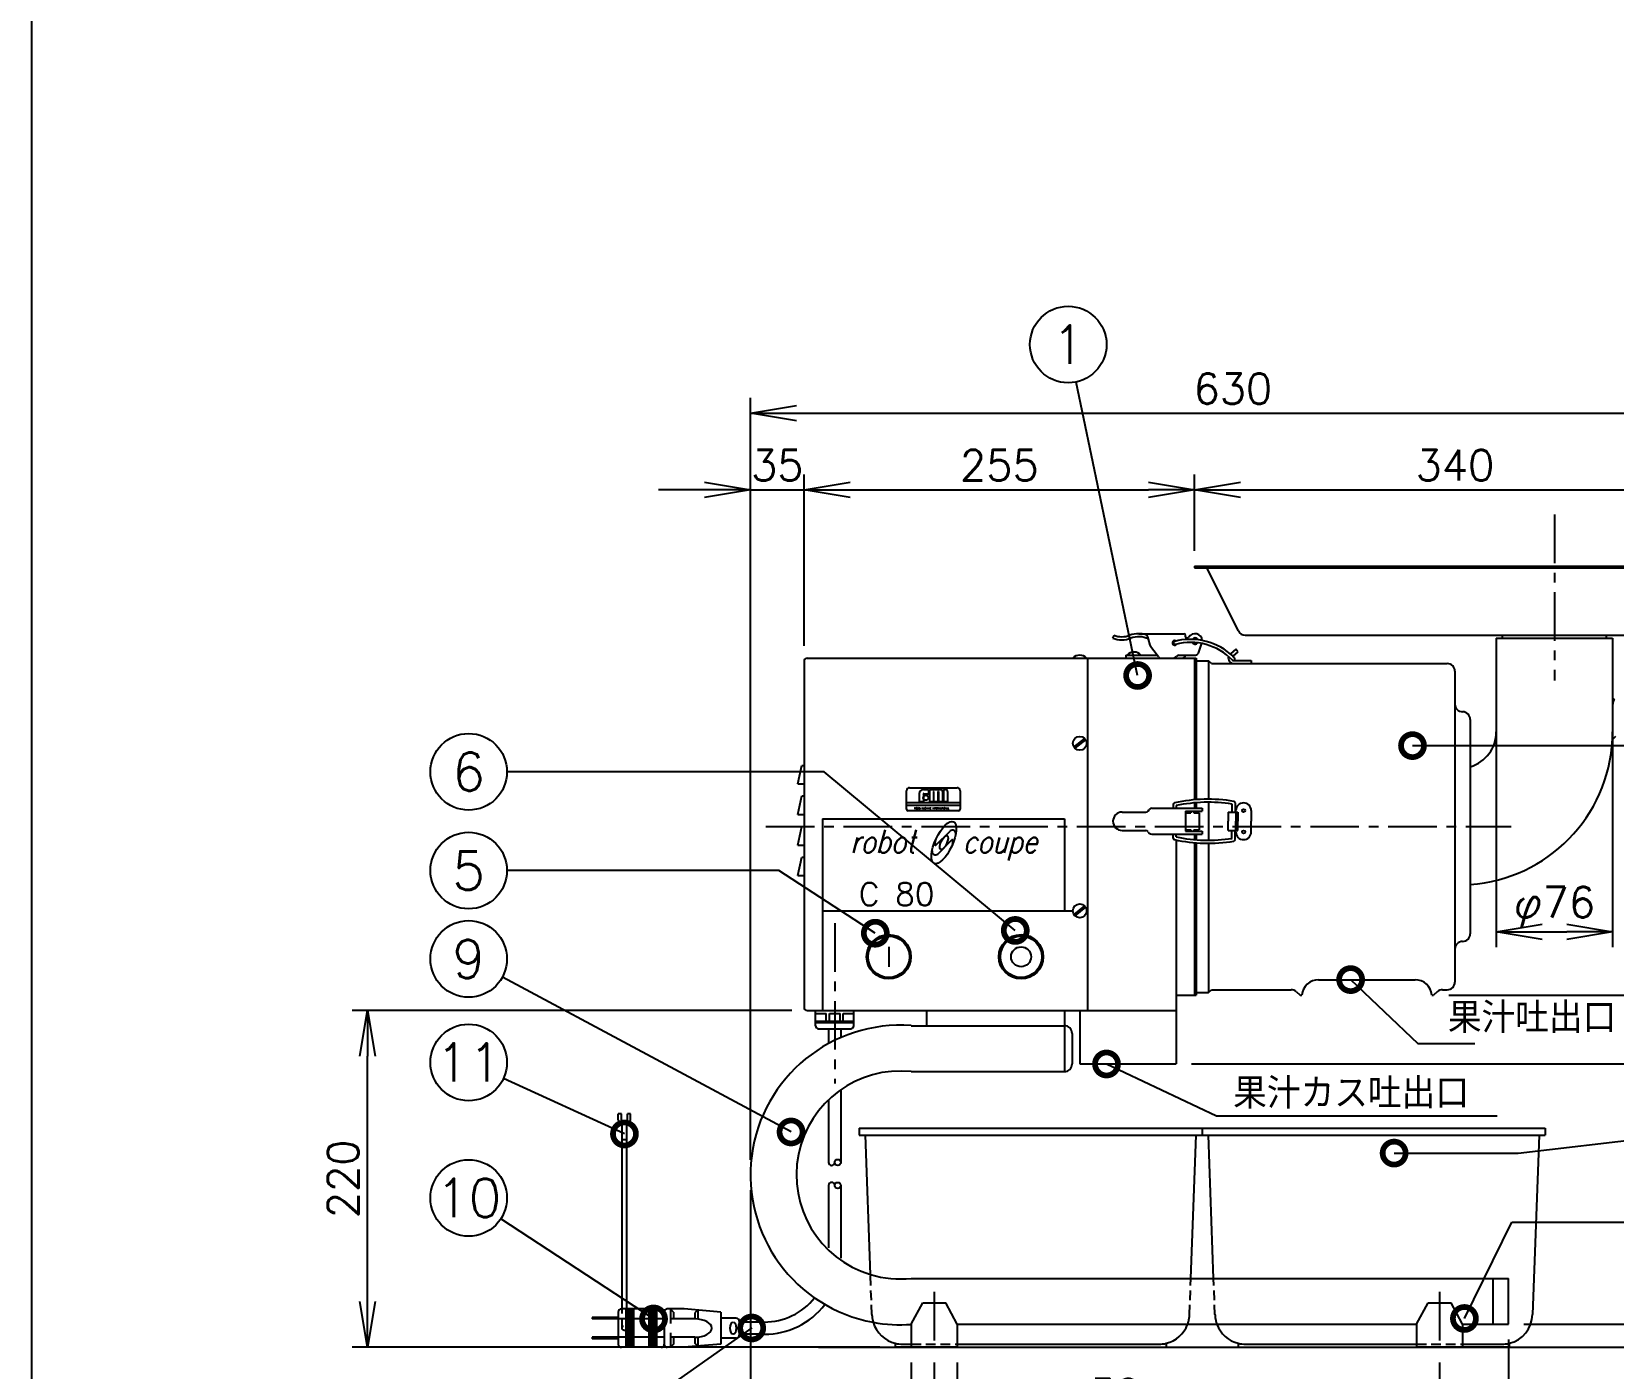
# Model space of a CAD drawing. Extents: x 230 to 4050, y 0 to 2754.
# Drawn here: x 230 to 1263, y 504 to 1377 of the extents above; entities that cross this region are included whole.
import ezdxf
from ezdxf.enums import TextEntityAlignment as Align

# ---------------------------------------------------------------- set-up
doc = ezdxf.new("R2010")
doc.units = 0
doc.header["$PDMODE"] = 3
doc.linetypes.add('CENTER', pattern=[50.8, 31.75, -6.35, 6.35, -6.35])
doc.linetypes.add('HIDDEN', pattern=[9.525, 6.35, -3.175])
doc.layers.get('0').update_dxf_attribs({"linetype": 'CONTINUOUS'})
doc.layers.get('DEFPOINTS').update_dxf_attribs({"linetype": 'CONTINUOUS'})
for name, color, linetype in [('DANMEN', 7, 'CONTINUOUS'), ('SUNPOU', 7, 'CONTINUOUS'), ('WAKU', 7, 'CONTINUOUS')]:
    doc.layers.add(name, color=color, linetype=linetype)
doc.styles.get("Standard").update_dxf_attribs({"font": 'ROMANS', "bigfont": 'EXTFONT.shx'})
doc.dimstyles.get("Standard").update_dxf_attribs({"dimscale": 10, "dimtxt": 2, "dimasz": 3, "dimexe": 1, "dimexo": 1, "dimgap": 0.6, "dimtad": 3, "dimdec": 0, "dimzin": 0, "dimdsep": 46, "dimtxsty": 'STANDARD', "dimblk1": 'OPEN', "dimblk2": 'OPEN', "dimsah": 1, "dimcen": 1.5, "dimadec": 0, "dimazin": 0, "dimtfac": 1, "dimtdec": 0, "dimtmove": 0, "dimatfit": 0, "dimldrblk": 'DOTSMALL', "dimfxl": 1, "dimtvp": 1, "dimtolj": 1, "dimtzin": 0, "dimarcsym": 0})

# ---------------------------------------------------------------- blocks, each defined once
blk = doc.blocks.new('_DotSmall')
at = {"color": 0, "linetype": 'ByBlock', "const_width": 0.5}
blk.add_lwpolyline([(-0.0625, 0, 1), (0.0625, 0, 1)], format="xyb", close=True, dxfattribs=at)
blk = doc.blocks.new('_OPEN')
at = {"color": 0, "linetype": 'ByBlock'}
for p, q in [((-1, 0.167), (0, 0)), ((0, 0), (-1, -0.167)), ((0, 0), (-1, 0))]:
    blk.add_line(p, q, dxfattribs=at)
blk = doc.blocks.new('*D7')
at = {"layer": 'DEFPOINTS', "color": 0}
for p in [(1186.4, 943.8), (1262.4, 944.6), (1262.4, 788.9)]:
    blk.add_point(p, dxfattribs=at)
at = {"layer": 'SUNPOU', "color": 0, "lineweight": -2}
for p, q in [((1186.4, 933.8), (1186.4, 778.9)), ((1262.4, 934.6), (1262.4, 778.9)), ((1216.4, 788.9), (1232.4, 788.9))]:
    blk.add_line(p, q, dxfattribs=at)
at = {"layer": 'SUNPOU', "color": 0, "lineweight": -2, "xscale": 30, "yscale": 30, "zscale": 30, "rotation": 180}
blk.add_blockref('_OPEN', (1186.4, 788.9), dxfattribs=at)
at = {"layer": 'SUNPOU', "color": 0, "lineweight": -2, "xscale": 30, "yscale": 30, "zscale": 30}
blk.add_blockref('_OPEN', (1262.4, 788.9), dxfattribs=at)
at = {"layer": 'SUNPOU', "color": 0, "insert": (1224.4, 804.9), "char_height": 20, "attachment_point": 5}
blk.add_mtext('\\A1;φ76', dxfattribs=at)
blk = doc.blocks.new('*D20')
at = {"layer": 'DEFPOINTS', "color": 0}
for p in [(449.4, 737.6), (736.4, 737.6), (793.9, 517.6)]:
    blk.add_point(p, dxfattribs=at)
at = {"layer": 'SUNPOU', "color": 0, "lineweight": -2}
for p, q in [((726.4, 737.6), (439.4, 737.6)), ((449.4, 547.6), (449.4, 707.6)), ((783.9, 517.6), (439.4, 517.6))]:
    blk.add_line(p, q, dxfattribs=at)
at = {"layer": 'SUNPOU', "color": 0, "lineweight": -2, "xscale": 30, "yscale": 30, "zscale": 30}
for p, rotation in [((449.4, 737.6), 90), ((449.4, 517.6), 270)]:
    blk.add_blockref('_OPEN', p, dxfattribs=dict(at, rotation=rotation))
at = {"layer": 'SUNPOU', "color": 0, "insert": (433.4, 627.6), "char_height": 20, "attachment_point": 5, "rotation": 90}
blk.add_mtext('\\A1;220', dxfattribs=at)
blk = doc.blocks.new('*D21')
at = {"layer": 'DEFPOINTS', "color": 0}
for p in [(1194.4, 532.6), (1429.4, 532.6), (1194.9, 517.6)]:
    blk.add_point(p, dxfattribs=at)
at = {"layer": 'SUNPOU', "color": 0, "lineweight": -2}
for p, q in [((1429.4, 562.6), (1429.4, 592.6)), ((1204.4, 532.6), (1439.4, 532.6)), ((1429.4, 532.6), (1429.4, 517.6)), ((1204.9, 517.6), (1439.4, 517.6)), ((1429.4, 487.6), (1429.4, 416.1))]:
    blk.add_line(p, q, dxfattribs=at)
at = {"layer": 'SUNPOU', "color": 0, "lineweight": -2, "xscale": 30, "yscale": 30, "zscale": 30}
for p, rotation in [((1429.4, 532.6), 270), ((1429.4, 517.6), 90)]:
    blk.add_blockref('_OPEN', p, dxfattribs=dict(at, rotation=rotation))
at = {"layer": 'SUNPOU', "color": 0, "insert": (1413.4, 436.8), "char_height": 20, "attachment_point": 5, "rotation": 90}
blk.add_mtext('\\A1;15', dxfattribs=at)
blk = doc.blocks.new('*D22')
at = {"layer": 'DEFPOINTS', "color": 0}
for p in [(977.4, 702.6), (1479.4, 702.6), (1194.9, 517.6)]:
    blk.add_point(p, dxfattribs=at)
at = {"layer": 'SUNPOU', "color": 0, "lineweight": -2}
for p, q in [((987.4, 702.6), (1489.4, 702.6)), ((1479.4, 547.6), (1479.4, 672.6)), ((1204.9, 517.6), (1489.4, 517.6))]:
    blk.add_line(p, q, dxfattribs=at)
at = {"layer": 'SUNPOU', "color": 0, "lineweight": -2, "xscale": 30, "yscale": 30, "zscale": 30}
for p, rotation in [((1479.4, 702.6), 90), ((1479.4, 517.6), 270)]:
    blk.add_blockref('_OPEN', p, dxfattribs=dict(at, rotation=rotation))
at = {"layer": 'SUNPOU', "color": 0, "insert": (1463.4, 610.1), "char_height": 20, "attachment_point": 5, "rotation": 90}
blk.add_mtext('\\A1;185', dxfattribs=at)
blk = doc.blocks.new('*D23')
at = {"layer": 'DEFPOINTS', "color": 0}
for p in [(1145.4, 747.6), (1529.4, 747.6), (1194.9, 517.6)]:
    blk.add_point(p, dxfattribs=at)
at = {"layer": 'SUNPOU', "color": 0, "lineweight": -2}
for p, q in [((1155.4, 747.6), (1539.4, 747.6)), ((1529.4, 547.6), (1529.4, 717.6)), ((1204.9, 517.6), (1539.4, 517.6))]:
    blk.add_line(p, q, dxfattribs=at)
at = {"layer": 'SUNPOU', "color": 0, "lineweight": -2, "xscale": 30, "yscale": 30, "zscale": 30}
for p, rotation in [((1529.4, 747.6), 90), ((1529.4, 517.6), 270)]:
    blk.add_blockref('_OPEN', p, dxfattribs=dict(at, rotation=rotation))
at = {"layer": 'SUNPOU', "color": 0, "insert": (1513.4, 632.6), "char_height": 20, "attachment_point": 5, "rotation": 90}
blk.add_mtext('\\A1;230', dxfattribs=at)
blk = doc.blocks.new('*D24')
at = {"layer": 'DEFPOINTS', "color": 0}
for p in [(1329.4, 1027.6), (1579.4, 1027.6), (1194.9, 517.6)]:
    blk.add_point(p, dxfattribs=at)
at = {"layer": 'SUNPOU', "color": 0, "lineweight": -2}
for p, q in [((1339.4, 1027.6), (1589.4, 1027.6)), ((1579.4, 547.6), (1579.4, 997.6)), ((1204.9, 517.6), (1589.4, 517.6))]:
    blk.add_line(p, q, dxfattribs=at)
at = {"layer": 'SUNPOU', "color": 0, "lineweight": -2, "xscale": 30, "yscale": 30, "zscale": 30}
for p, rotation in [((1579.4, 1027.6), 90), ((1579.4, 517.6), 270)]:
    blk.add_blockref('_OPEN', p, dxfattribs=dict(at, rotation=rotation))
at = {"layer": 'SUNPOU', "color": 0, "insert": (1563.4, 772.6), "char_height": 20, "attachment_point": 5, "rotation": 90}
blk.add_mtext('\\A1;510', dxfattribs=at)
blk = doc.blocks.new('*D25')
at = {"layer": 'DEFPOINTS', "color": 0}
for p in [(804.4, 517.6), (834.4, 517.6), (834.4, 467.6)]:
    blk.add_point(p, dxfattribs=at)
at = {"layer": 'SUNPOU', "color": 0, "lineweight": -2}
for p, q in [((804.4, 507.6), (804.4, 457.6)), ((834.4, 507.6), (834.4, 457.6)), ((774.4, 467.6), (744.4, 467.6)), ((804.4, 467.6), (834.4, 467.6)), ((864.4, 467.6), (961.7, 467.6))]:
    blk.add_line(p, q, dxfattribs=at)
at = {"layer": 'SUNPOU', "color": 0, "lineweight": -2, "xscale": 30, "yscale": 30, "zscale": 30}
blk.add_blockref('_OPEN', (804.4, 467.6), dxfattribs=at)
at = {"layer": 'SUNPOU', "color": 0, "lineweight": -2, "xscale": 30, "yscale": 30, "zscale": 30, "rotation": 180}
blk.add_blockref('_OPEN', (834.4, 467.6), dxfattribs=at)
at = {"layer": 'SUNPOU', "color": 0, "insert": (928, 483.6), "char_height": 20, "attachment_point": 5}
blk.add_mtext('\\A1;φ30', dxfattribs=at)
blk = doc.blocks.new('*D26')
at = {"layer": 'DEFPOINTS', "color": 0}
for p in [(699.4, 630.1), (819.4, 517.6), (819.4, 417.6)]:
    blk.add_point(p, dxfattribs=at)
at = {"layer": 'SUNPOU', "color": 0, "lineweight": -2}
for p, q in [((699.4, 620.1), (699.4, 407.6)), ((819.4, 507.6), (819.4, 407.6)), ((729.4, 417.6), (789.4, 417.6))]:
    blk.add_line(p, q, dxfattribs=at)
at = {"layer": 'SUNPOU', "color": 0, "lineweight": -2, "xscale": 30, "yscale": 30, "zscale": 30, "rotation": 180}
blk.add_blockref('_OPEN', (699.4, 417.6), dxfattribs=at)
at = {"layer": 'SUNPOU', "color": 0, "lineweight": -2, "xscale": 30, "yscale": 30, "zscale": 30}
blk.add_blockref('_OPEN', (819.4, 417.6), dxfattribs=at)
at = {"layer": 'SUNPOU', "color": 0, "insert": (759.4, 433.6), "char_height": 20, "attachment_point": 5}
blk.add_mtext('\\A1;120', dxfattribs=at)
blk = doc.blocks.new('*D27')
at = {"layer": 'DEFPOINTS', "color": 0}
for p in [(819.4, 517.6), (1149.4, 517.6), (1149.4, 417.6)]:
    blk.add_point(p, dxfattribs=at)
at = {"layer": 'SUNPOU', "color": 0, "lineweight": -2}
for p, q in [((819.4, 507.6), (819.4, 407.6)), ((1149.4, 507.6), (1149.4, 407.6)), ((849.4, 417.6), (1119.4, 417.6))]:
    blk.add_line(p, q, dxfattribs=at)
at = {"layer": 'SUNPOU', "color": 0, "lineweight": -2, "xscale": 30, "yscale": 30, "zscale": 30, "rotation": 180}
blk.add_blockref('_OPEN', (819.4, 417.6), dxfattribs=at)
at = {"layer": 'SUNPOU', "color": 0, "lineweight": -2, "xscale": 30, "yscale": 30, "zscale": 30}
blk.add_blockref('_OPEN', (1149.4, 417.6), dxfattribs=at)
at = {"layer": 'SUNPOU', "color": 0, "insert": (984.4, 433.6), "char_height": 20, "attachment_point": 5}
blk.add_mtext('\\A1;330', dxfattribs=at)
blk = doc.blocks.new('*D28')
at = {"layer": 'DEFPOINTS', "color": 0}
for p in [(1194.4, 532.6), (1149.4, 517.6), (1194.4, 417.6)]:
    blk.add_point(p, dxfattribs=at)
at = {"layer": 'SUNPOU', "color": 0, "lineweight": -2}
for p, q in [((1194.4, 522.6), (1194.4, 407.6)), ((1149.4, 507.6), (1149.4, 407.6)), ((1119.4, 417.6), (1089.4, 417.6)), ((1149.4, 417.6), (1194.4, 417.6)), ((1224.4, 417.6), (1254.4, 417.6))]:
    blk.add_line(p, q, dxfattribs=at)
at = {"layer": 'SUNPOU', "color": 0, "lineweight": -2, "xscale": 30, "yscale": 30, "zscale": 30}
blk.add_blockref('_OPEN', (1149.4, 417.6), dxfattribs=at)
at = {"layer": 'SUNPOU', "color": 0, "lineweight": -2, "xscale": 30, "yscale": 30, "zscale": 30, "rotation": 180}
blk.add_blockref('_OPEN', (1194.4, 417.6), dxfattribs=at)
at = {"layer": 'SUNPOU', "color": 0, "insert": (1171.9, 433.6), "char_height": 20, "attachment_point": 5}
blk.add_mtext('\\A1;45', dxfattribs=at)
blk = doc.blocks.new('*D29')
at = {"layer": 'DEFPOINTS', "color": 0}
for p in [(699.4, 630.1), (1194.4, 522.6), (1194.4, 367.6)]:
    blk.add_point(p, dxfattribs=at)
at = {"layer": 'SUNPOU', "color": 0, "lineweight": -2}
for p, q in [((699.4, 620.1), (699.4, 357.6)), ((1194.4, 512.6), (1194.4, 357.6)), ((729.4, 367.6), (1164.4, 367.6))]:
    blk.add_line(p, q, dxfattribs=at)
at = {"layer": 'SUNPOU', "color": 0, "lineweight": -2, "xscale": 30, "yscale": 30, "zscale": 30, "rotation": 180}
blk.add_blockref('_OPEN', (699.4, 367.6), dxfattribs=at)
at = {"layer": 'SUNPOU', "color": 0, "lineweight": -2, "xscale": 30, "yscale": 30, "zscale": 30}
blk.add_blockref('_OPEN', (1194.4, 367.6), dxfattribs=at)
at = {"layer": 'SUNPOU', "color": 0, "insert": (946.9, 383.6), "char_height": 20, "attachment_point": 5}
blk.add_mtext('\\A1;495', dxfattribs=at)
blk = doc.blocks.new('*D30')
at = {"layer": 'DEFPOINTS', "color": 0}
for p in [(734.4, 1077.6), (734.4, 965.6), (699.4, 630.1)]:
    blk.add_point(p, dxfattribs=at)
at = {"layer": 'SUNPOU', "color": 0, "lineweight": -2}
for p, q in [((699.4, 640.1), (699.4, 1087.6)), ((734.4, 975.6), (734.4, 1087.6)), ((669.4, 1077.6), (639.4, 1077.6)), ((699.4, 1077.6), (734.4, 1077.6)), ((764.4, 1077.6), (794.4, 1077.6))]:
    blk.add_line(p, q, dxfattribs=at)
at = {"layer": 'SUNPOU', "color": 0, "lineweight": -2, "xscale": 30, "yscale": 30, "zscale": 30}
blk.add_blockref('_OPEN', (699.4, 1077.6), dxfattribs=at)
at = {"layer": 'SUNPOU', "color": 0, "lineweight": -2, "xscale": 30, "yscale": 30, "zscale": 30, "rotation": 180}
blk.add_blockref('_OPEN', (734.4, 1077.6), dxfattribs=at)
at = {"layer": 'SUNPOU', "color": 0, "insert": (716.9, 1093.6), "char_height": 20, "attachment_point": 5}
blk.add_mtext('\\A1;35', dxfattribs=at)
blk = doc.blocks.new('*D31')
at = {"layer": 'DEFPOINTS', "color": 0}
for p in [(989.4, 1077.6), (989.4, 1027.6), (734.4, 965.6)]:
    blk.add_point(p, dxfattribs=at)
at = {"layer": 'SUNPOU', "color": 0, "lineweight": -2}
for p, q in [((734.4, 975.6), (734.4, 1087.6)), ((989.4, 1037.6), (989.4, 1087.6)), ((764.4, 1077.6), (959.4, 1077.6))]:
    blk.add_line(p, q, dxfattribs=at)
at = {"layer": 'SUNPOU', "color": 0, "lineweight": -2, "xscale": 30, "yscale": 30, "zscale": 30, "rotation": 180}
blk.add_blockref('_OPEN', (734.4, 1077.6), dxfattribs=at)
at = {"layer": 'SUNPOU', "color": 0, "lineweight": -2, "xscale": 30, "yscale": 30, "zscale": 30}
blk.add_blockref('_OPEN', (989.4, 1077.6), dxfattribs=at)
at = {"layer": 'SUNPOU', "color": 0, "insert": (861.9, 1093.6), "char_height": 20, "attachment_point": 5}
blk.add_mtext('\\A1;255', dxfattribs=at)
blk = doc.blocks.new('*D32')
at = {"layer": 'DEFPOINTS', "color": 0}
for p in [(1329.4, 1077.6), (989.4, 1027.6), (1329.4, 1027.6)]:
    blk.add_point(p, dxfattribs=at)
at = {"layer": 'SUNPOU', "color": 0, "lineweight": -2}
for p, q in [((989.4, 1037.6), (989.4, 1087.6)), ((1329.4, 1037.6), (1329.4, 1087.6)), ((1019.4, 1077.6), (1299.4, 1077.6))]:
    blk.add_line(p, q, dxfattribs=at)
at = {"layer": 'SUNPOU', "color": 0, "lineweight": -2, "xscale": 30, "yscale": 30, "zscale": 30, "rotation": 180}
blk.add_blockref('_OPEN', (989.4, 1077.6), dxfattribs=at)
at = {"layer": 'SUNPOU', "color": 0, "lineweight": -2, "xscale": 30, "yscale": 30, "zscale": 30}
blk.add_blockref('_OPEN', (1329.4, 1077.6), dxfattribs=at)
at = {"layer": 'SUNPOU', "color": 0, "insert": (1159.4, 1093.6), "char_height": 20, "attachment_point": 5}
blk.add_mtext('\\A1;340', dxfattribs=at)
blk = doc.blocks.new('*D33')
at = {"layer": 'DEFPOINTS', "color": 0}
for p in [(1329.4, 1127.6), (1329.4, 1027.6), (699.4, 630.1)]:
    blk.add_point(p, dxfattribs=at)
at = {"layer": 'SUNPOU', "color": 0, "lineweight": -2}
for p, q in [((699.4, 640.1), (699.4, 1137.6)), ((1329.4, 1037.6), (1329.4, 1137.6)), ((729.4, 1127.6), (1299.4, 1127.6))]:
    blk.add_line(p, q, dxfattribs=at)
at = {"layer": 'SUNPOU', "color": 0, "lineweight": -2, "xscale": 30, "yscale": 30, "zscale": 30, "rotation": 180}
blk.add_blockref('_OPEN', (699.4, 1127.6), dxfattribs=at)
at = {"layer": 'SUNPOU', "color": 0, "lineweight": -2, "xscale": 30, "yscale": 30, "zscale": 30}
blk.add_blockref('_OPEN', (1329.4, 1127.6), dxfattribs=at)
at = {"layer": 'SUNPOU', "color": 0, "insert": (1014.4, 1143.6), "char_height": 20, "attachment_point": 5}
blk.add_mtext('\\A1;630', dxfattribs=at)

msp = doc.modelspace()

# ---------------------------------------------------------------- linework, layer by layer
at = {"color": 2, "linetype": 'CENTER'}
for p, q in [((1224.4, 1061.5), (1224.4, 953.1)), ((709.4, 857.6), (1196.2, 857.6)), ((754.4, 794.5), (754.4, 689.8)), ((819.4, 553.8), (819.4, 517.6)), ((1149.4, 553.8), (1149.4, 517.6))]:
    msp.add_line(p, q, dxfattribs=at)
at = {"color": 3}
for p, q in [((989.4, 1027.6), (1329.4, 1027.6)), ((989.4, 1027.6), (989.4, 1026.6)), ((989.4, 1026.6), (997.4, 1026.6)), ((1018, 985.4), (997.4, 1026.6)), ((936.1, 980.7), (936.8, 982.5)), ((952.9, 983.6), (982.4, 983.6)), ((983.4, 981.6), (983.4, 982.6)), ((1022.5, 982.6), (1190.4, 982.6)), ((1190.4, 980.6), (1190.4, 982.6)), ((960.3, 976), (959.3, 980.1)), ((964.9, 969.6), (960.7, 975.3)), ((1016.4, 973.4), (1012.8, 970.4)), ((1017.7, 971.8), (1014.3, 969)), ((1017.7, 971.8), (1016.4, 973.4)), ((1186.4, 980.6), (1190.4, 980.6)), ((1186.4, 980.6), (1186.4, 919.6)), ((734.4, 965.6), (734.4, 897.6)), ((736.4, 967.6), (909.9, 967.6)), ((918.9, 967.6), (944.4, 967.6)), ((944.4, 969.6), (945.4, 969.6)), ((944.4, 969.6), (944.4, 967.6)), ((954.4, 969.6), (964.9, 969.6)), ((1014.9, 966.1), (1026.4, 966.1)), ((1026.4, 966.1), (1026.4, 964.1)), ((1026.4, 964.1), (1154.4, 964.1)), ((1159.4, 959.1), (1159.4, 937.6)), ((1169.4, 927.6), (1169.4, 896.6)), ((1262.4, 914.6), (1264.4, 916.6)), ((730.4, 885.6), (732.9, 897.6)), ((732.9, 897.6), (734.4, 897.6)), ((730.4, 885.6), (734.4, 885.6)), ((734.4, 885.6), (734.4, 877.6)), ((730.4, 865.6), (732.9, 877.6)), ((732.9, 877.6), (734.4, 877.6)), ((730.4, 865.6), (734.4, 865.6)), ((730.4, 845.6), (732.9, 857.6)), ((732.9, 857.6), (734.4, 857.6)), ((734.4, 865.6), (734.4, 857.6)), ((730.4, 845.6), (734.4, 845.6)), ((730.4, 825.6), (732.9, 837.6)), ((732.9, 837.6), (734.4, 837.6)), ((734.4, 845.6), (734.4, 837.6)), ((730.4, 825.6), (734.4, 825.6)), ((734.4, 825.6), (734.4, 739.6)), ((1169.4, 819.8), (1169.4, 787.6)), ((1159.4, 777.6), (1159.4, 756.1)), ((1070.4, 757.6), (1133.4, 757.6)), ((977.4, 747.6), (990.4, 747.6)), ((977.4, 747.6), (977.4, 702.6)), ((990.4, 749.3), (998.4, 749.3)), ((990.4, 749.3), (990.4, 747.6)), ((998.4, 749.3), (1000.4, 751.1)), ((1000.4, 751.1), (1052.5, 751.1)), ((1055.8, 749.9), (1058.4, 747.6)), ((1058.4, 747.6), (1059.4, 747.6)), ((1144.4, 747.6), (1145.4, 747.6)), ((1148, 749.9), (1145.4, 747.6)), ((1151.3, 751.1), (1154.4, 751.1)), ((736.4, 737.6), (814.4, 737.6)), ((814.4, 737.6), (814.4, 727.6)), ((904.4, 737.6), (904.4, 727.6)), ((904.4, 737.6), (914.4, 737.6)), ((914.4, 737.6), (914.4, 702.6)), ((804.4, 727.6), (814.4, 727.6)), ((909.4, 722.6), (909.4, 702.6)), ((914.4, 702.6), (977.4, 702.6)), ((804.4, 697.6), (904.4, 697.6)), ((770.4, 660.6), (1218.4, 660.6)), ((770.4, 660.6), (770.4, 656.1)), ((770.4, 656.1), (774.4, 656.1)), ((777.7, 565.1), (774.4, 656.1)), ((1214.4, 656.1), (1210.1, 538.9)), ((1214.4, 656.1), (1218.4, 656.1)), ((1218.4, 660.6), (1218.4, 656.1)), ((793.9, 520.2), (793.9, 517.6)), ((834.4, 517.6), (793.9, 517.6)), ((834.4, 519.6), (966.1, 519.6)), ((834.4, 519.6), (834.4, 517.6)), ((970.9, 520.2), (970.9, 517.6)), ((970.9, 517.6), (1017.9, 517.6)), ((1017.9, 520.2), (1017.9, 517.6)), ((1022.7, 519.6), (1134.4, 519.6)), ((1134.4, 519.6), (1134.4, 517.6)), ((1164.4, 517.6), (1134.4, 517.6)), ((1194.9, 517.6), (1164.4, 517.6)), ((1194.9, 520.2), (1194.9, 517.6))]:
    msp.add_line(p, q, dxfattribs=at)
at = {"color": 2}
for p, q in [((997.4, 1026.6), (1321.4, 1026.6)), ((1190.4, 982.6), (1287.4, 982.6)), ((1258.4, 980.6), (1258.4, 982.6)), ((1190.4, 980.6), (1262.4, 980.6)), ((1262.4, 980.6), (1262.4, 919.6)), ((909.9, 967.6), (918.9, 967.6)), ((919.4, 967.6), (919.4, 737.6)), ((944.4, 967.6), (990.4, 967.6)), ((989.4, 967.6), (989.4, 875.1)), ((990.4, 967.6), (990.4, 875.2)), ((990.4, 965.9), (998.4, 965.9)), ((998.4, 965.9), (998.4, 875.5)), ((1000.4, 964.1), (998.4, 965.9)), ((1000.4, 964.1), (1026.4, 964.1)), ((1159.4, 937.6), (1159.4, 777.6)), ((734.4, 897.6), (734.4, 885.6)), ((1169.4, 896.6), (1169.4, 819.8)), ((734.4, 877.6), (734.4, 865.6)), ((734.4, 857.6), (734.4, 845.6)), ((746.4, 862.6), (746.4, 737.6)), ((746.4, 862.6), (904.4, 862.6)), ((904.4, 862.6), (904.4, 802.6)), ((820.5, 845.5), (829.7, 854.7)), ((821.7, 839.7), (830.9, 849)), ((829.7, 854.7), (829.8, 854.8)), ((977.4, 848.9), (977.4, 747.6)), ((989.4, 847.1), (989.4, 747.6)), ((990.4, 847), (990.4, 749.3)), ((734.4, 837.6), (734.4, 825.6)), ((821.7, 839.7), (821.6, 839.7)), ((998.4, 846.7), (998.4, 749.3)), ((746.4, 802.6), (909.9, 802.6)), ((918.9, 802.6), (919.4, 802.6)), ((789.7, 779.1), (789.7, 766.1)), ((741.9, 727.6), (741.9, 737.6)), ((741.9, 735.6), (748.9, 735.6)), ((748.9, 730.6), (748.9, 735.6)), ((750.9, 730.6), (750.9, 735.6)), ((750.9, 735.6), (757.9, 735.6)), ((757.9, 730.6), (757.9, 735.6)), ((759.9, 730.6), (759.9, 735.6)), ((759.9, 735.6), (766.9, 735.6)), ((766.9, 727.6), (766.9, 737.6)), ((814.4, 737.6), (904.4, 737.6)), ((914.4, 737.6), (977.4, 737.6)), ((741.9, 730.6), (766.9, 730.6)), ((741.9, 729.6), (766.9, 729.6)), ((743.9, 725.6), (764.9, 725.6)), ((750.4, 725.6), (750.4, 716)), ((758.4, 725.6), (758.4, 719.8)), ((814.4, 727.6), (904.4, 727.6)), ((904.4, 727.6), (904.4, 697.6)), ((758.4, 685.7), (758.4, 638.3)), ((750.4, 679.2), (750.4, 638.3)), ((613.1, 666.1), (613.1, 670.1)), ((615.1, 670.1), (613.1, 670.1)), ((615.1, 666.1), (615.1, 670.1)), ((615.6, 542.6), (615.6, 662.4)), ((618.6, 542.6), (618.6, 662.4)), ((621.1, 670.1), (619.1, 670.1)), ((619.1, 666.1), (619.1, 670.1)), ((621.1, 666.1), (621.1, 670.1)), ((618.6, 653.1), (615.6, 653.1)), ((774.4, 656.1), (1214.4, 656.1)), ((987, 562.6), (990.4, 656.1)), ((994.4, 660.6), (994.4, 656.1)), ((1001.8, 562.6), (998.4, 656.1)), ((750.4, 623.3), (750.4, 582.5)), ((758.4, 623.3), (758.4, 575.8)), ((804.4, 562.6), (1194.4, 562.6)), ((1184.4, 532.6), (1184.4, 562.6)), ((1194.4, 532.6), (1194.4, 562.6)), ((804.4, 532.6), (811.9, 546.6)), ((811.9, 546.6), (826.9, 546.6)), ((834.4, 532.6), (826.9, 546.6)), ((1134.4, 532.6), (1141.9, 546.6)), ((1141.9, 546.6), (1156.9, 546.6)), ((1164.4, 532.6), (1156.9, 546.6)), ((708.4, 534.1), (692.1, 534.1)), ((804.4, 532.6), (804.4, 517.6)), ((834.4, 532.6), (1134.4, 532.6)), ((834.4, 532.6), (834.4, 519.6)), ((1134.4, 532.6), (1134.4, 519.6)), ((1164.4, 532.6), (1194.4, 532.6)), ((1164.4, 532.6), (1164.4, 517.6)), ((708.4, 526.1), (692.1, 526.1)), ((798.7, 519.6), (804.4, 519.6)), ((1164.4, 519.6), (1190.1, 519.6))]:
    msp.add_line(p, q, dxfattribs=at)
at = {"color": 4}
for p, q in [((959.3, 980.1), (958.9, 981.5)), ((991.9, 970.9), (994.1, 977.3)), ((945.4, 969.6), (954.4, 969.6)), ((965.8, 968.4), (964.9, 969.6)), ((977, 968.2), (977.8, 969)), ((979.2, 969.6), (990, 969.6)), ((917.6, 915.1), (910.6, 909.6)), ((918.2, 914.3), (911.2, 908.8)), ((801.3, 869), (801.3, 881)), ((803.3, 883), (834.3, 883)), ((809.6, 879.1), (809.6, 873.9)), ((812.3, 881.8), (815.6, 881.8)), ((812.3, 878.6), (812.3, 873.9)), ((812.8, 879.1), (815.6, 879.1)), ((815.6, 881.8), (815.6, 879.1)), ((816.2, 881.8), (823.5, 881.8)), ((816.2, 881.8), (816.2, 873.9)), ((818.9, 880.5), (819.2, 880.5)), ((818.9, 880.5), (818.9, 873.9)), ((819.2, 873.9), (819.2, 880.5)), ((821.8, 880.5), (822.2, 880.5)), ((821.8, 880.5), (821.8, 873.9)), ((822.2, 880.5), (822.2, 873.9)), ((824.8, 880.5), (824.8, 873.9)), ((825.5, 881.8), (825.5, 873.9)), ((825.5, 881.8), (826.8, 881.8)), ((828.1, 880.5), (828.1, 873.9)), ((836.3, 881), (836.3, 869)), ((836.3, 873.1), (801.3, 873.1)), ((836.3, 871.5), (801.3, 871.5)), ((835.3, 868), (802.3, 868)), ((809.6, 873.9), (812.3, 873.9)), ((816.2, 873.9), (818.9, 873.9)), ((819.2, 873.9), (821.8, 873.9)), ((822.2, 873.9), (824.8, 873.9)), ((825.5, 873.9), (828.1, 873.9)), ((959, 867.8), (959.8, 868.8)), ((961.4, 869.6), (994.4, 869.6)), ((975.4, 872.1), (975.4, 869.6)), ((977.4, 871.3), (977.4, 869.6)), ((989.4, 873.1), (989.4, 869.6)), ((990.4, 873.2), (990.4, 869.6)), ((994.4, 869.6), (994.4, 867.6)), ((998.4, 873.5), (998.4, 848.7)), ((1013.8, 872.2), (1013.8, 867.1)), ((1015.8, 873.1), (1015.8, 867.2)), ((1026.4, 868.1), (1026.4, 861.1)), ((942.1, 867.1), (957.5, 867.1)), ((983.4, 867.6), (994.4, 867.6)), ((983.4, 867.6), (983.4, 854.6)), ((983.4, 866.6), (986.9, 866.6)), ((986.9, 867.6), (986.9, 866.6)), ((988.9, 867.6), (988.9, 866.6)), ((988.9, 866.6), (992.4, 866.6)), ((992.4, 866.6), (992.4, 855.6)), ((1011.4, 867.1), (1017.7, 867.1)), ((1011.4, 867.1), (1011.4, 861.1)), ((1011.4, 855.1), (1011.4, 861.1)), ((1016.4, 867.1), (1016.4, 861.1)), ((1016.4, 855.1), (1016.4, 861.1)), ((1017.7, 867.1), (1017.7, 861.1)), ((1017.7, 855.1), (1017.7, 861.1)), ((1026.4, 854.1), (1026.4, 861.1)), ((942.1, 855.1), (957.5, 855.1)), ((959, 854.3), (959.8, 853.3)), ((961.4, 852.6), (994.4, 852.6)), ((975.4, 850.1), (975.4, 852.6)), ((977.4, 850.9), (977.4, 852.6)), ((983.4, 855.6), (986.9, 855.6)), ((983.4, 854.6), (994.4, 854.6)), ((986.9, 855.6), (986.9, 854.6)), ((988.9, 855.6), (988.9, 854.6)), ((988.9, 855.6), (992.4, 855.6)), ((989.4, 852.6), (989.4, 849.1)), ((990.4, 852.6), (990.4, 849)), ((994.4, 854.6), (994.4, 852.6)), ((1011.4, 855.1), (1017.7, 855.1)), ((1013.8, 849.9), (1013.8, 855.1)), ((1015.8, 849.1), (1015.8, 855)), ((917.6, 805.8), (910.6, 800.2)), ((918.2, 805), (911.2, 799.4)), ((613.1, 537.1), (596.1, 537.1)), ((596.1, 537.1), (596.1, 536.1)), ((613.1, 540.6), (613.1, 519.6)), ((641.1, 542.6), (615.1, 542.6)), ((618.1, 542.6), (618.1, 517.6)), ((619.1, 542.6), (619.1, 517.6)), ((620.1, 542.6), (620.1, 517.6)), ((621.1, 542.6), (621.1, 517.6)), ((622.1, 542.6), (622.1, 517.6)), ((623.1, 542.6), (623.1, 517.6)), ((633.1, 542.6), (633.1, 517.6)), ((634.1, 542.6), (634.1, 517.6)), ((635.1, 542.6), (635.1, 517.6)), ((636.1, 542.6), (636.1, 517.6)), ((637.1, 542.6), (637.1, 517.6)), ((638.1, 542.6), (638.1, 517.6)), ((643.1, 540.6), (643.1, 519.6)), ((656.1, 542.6), (645.1, 542.6)), ((647.1, 542.6), (647.1, 533.1)), ((649.1, 540.6), (647.1, 542.6)), ((649.1, 540.6), (649.1, 536.1)), ((680.1, 540.6), (656.1, 542.6)), ((665.1, 541.8), (663.1, 540)), ((663.1, 540), (663.1, 536.1)), ((665.1, 541.8), (665.1, 536)), ((680.1, 540.6), (680.1, 519.6)), ((613.1, 536.1), (596.1, 536.1)), ((643.1, 536.1), (613.1, 536.1)), ((663.1, 536.1), (647.1, 536.1)), ((647.1, 527.1), (647.1, 517.6)), ((690.1, 536.6), (680.1, 536.6)), ((692.1, 534.6), (692.1, 525.6)), ((613.1, 524.1), (596.1, 524.1)), ((596.1, 524.1), (596.1, 523.1)), ((613.1, 523.1), (596.1, 523.1)), ((643.1, 524.1), (613.1, 524.1)), ((641.1, 517.6), (615.1, 517.6)), ((656.1, 517.6), (645.1, 517.6)), ((663.1, 524.1), (647.1, 524.1)), ((649.1, 519.6), (647.1, 517.6)), ((649.1, 524.1), (649.1, 519.6)), ((680.1, 519.6), (656.1, 517.6)), ((663.1, 524.1), (663.1, 520.2)), ((665.1, 518.3), (663.1, 520.2)), ((665.1, 524.2), (665.1, 518.3)), ((690.1, 523.6), (680.1, 523.6))]:
    msp.add_line(p, q, dxfattribs=at)
for centre, radius in [((914.4, 912), 4.5), ((813.9, 876.5), 1.65), ((1021.4, 868.1), 1), ((1021.4, 854.1), 1), ((914.4, 802.6), 4.5)]:
    msp.add_circle(centre, radius, dxfattribs=at)
at = {"color": 2}
for centre, radius in [((789.7, 772.6), 14.5), ((789.7, 772.6), 13.5), ((876.1, 772.6), 14.5), ((876.1, 772.6), 13.5), ((876.1, 772.6), 6.5), ((756.4, 638.3), 2), ((756.4, 623.3), 2)]:
    msp.add_circle(centre, radius, dxfattribs=at)
at = {"color": 3}
for centre, radius, start, end in [((941.9, 996.2), 14.6, 249.3903, 290.6097), ((952.9, 967), 16.6, 90, 110.6097), ((952.9, 967), 14.6, 64.2039, 110.6097), ((982.4, 982.6), 1, 0, 90), ((984.4, 981.6), 1, 180, 270), ((984.3, 982.1), 1.5, 270, 328.6677), ((989.7, 978.8), 4.75, 4.4053, 148.6677), ((1022.5, 987.6), 5, 206.5651, 270), ((941.9, 996.2), 16.6, 249.3903, 290.6097), ((949.9, 965.5), 6.06, 42.075, 137.925), ((962.3, 976.5), 2, 194.0362, 216.8699), ((986.7, 939.7), 40.2, 49.5745, 78.9228), ((736.4, 965.6), 2, 90, 180), ((914.4, 963.5), 6.06, 42.075, 137.925), ((986.7, 939.7), 40.2, 44.2306, 46.6936), ((1014.8, 967.1), 1, 274.0178, 44.2306), ((1154.4, 959.1), 5, 0, 90), ((1164.4, 937.6), 5, 180, 270), ((1164.4, 927.6), 5, 0, 90), ((1162.4, 919.6), 24, 286.9578, 0), ((1162.4, 919.6), 100, 274.014, 357.1376), ((1164.4, 787.6), 5, 270, 0), ((1164.4, 777.6), 5, 90, 180), ((1070.4, 746.6), 11, 90, 174.7092), ((1133.4, 746.6), 11, 5.2908, 90), ((1154.4, 756.1), 5, 270, 0), ((1052.5, 746.1), 5, 48.8141, 90), ((1151.3, 746.1), 5, 90, 131.1859), ((736.4, 739.6), 2, 180, 270), ((797.2, 630.1), 97.8, 85.7578, 259.581), ((904.4, 722.6), 5, 0, 90), ((904.4, 702.6), 5, 270, 0), ((797.3, 630.1), 67.9, 83.9744, 253.2603), ((1190.1, 539.6), 20, 283.7998, 358.0716), ((798.7, 539.6), 20, 196.4268, 256.2002), ((966.1, 539.6), 20, 270, 283.7998), ((1022.7, 539.6), 20, 256.2002, 270)]:
    msp.add_arc(centre, radius, start, end, dxfattribs=at)
at = {"color": 4}
for centre, radius, start, end in [((952.9, 967), 16.6, 73.7851, 90), ((957, 981), 2, 14.0362, 73.7851), ((976.4, 977.6), 1.5, 56.1541, 332.523), ((976.7, 977.7), 1, 104.7697, 284.7697), ((986.7, 939.7), 40.2, 78.9228, 104.7697), ((986.7, 939.7), 38.2, 44.2306, 104.7697), ((989.7, 978.8), 2, 206.8966, 324.3505), ((989.7, 978.8), 2, 24.3666, 146.8805), ((990, 971.6), 2, 270, 340.4108), ((967.4, 969.6), 2, 216.8699, 270), ((975.6, 969.6), 2, 270, 315), ((979.2, 967.6), 2, 90, 135), ((981.4, 969.6), 2, 270, 0), ((1014.9, 967.6), 3.5, 161.3379, 270), ((986.7, 939.7), 40.2, 46.6936, 49.5745), ((1014.9, 967.6), 1.5, 209.4613, 270), ((1014.8, 967.1), 1, 224.2306, 274.0178), ((803.3, 881), 2, 90, 180), ((812.3, 879.1), 2.64, 90, 180), ((812.8, 878.6), 0.528, 90, 180), ((823.5, 880.5), 1.32, 0, 90), ((826.8, 880.5), 1.32, 0, 90), ((834.3, 881), 2, 0, 90), ((802.3, 869), 1, 180, 270), ((835.3, 869), 1, 270, 0), ((957.5, 869.1), 2, 270, 321.3402), ((961.4, 867.6), 2, 90, 141.3402), ((976.4, 872.1), 1, 102.5604, 180), ((998.2, 774.5), 101, 80.4257, 102.5604), ((998.2, 774.5), 99, 80.9148, 102.0966), ((1014.8, 873.1), 1, 0, 80.4257), ((1015.4, 868.1), 1, 270, 0), ((1021.4, 868.1), 5, 0, 180), ((942.1, 861.1), 6, 90, 270), ((957.5, 853.1), 2, 38.6598, 90), ((961.4, 854.6), 2, 218.6598, 270), ((976.4, 850.1), 1, 180, 257.4396), ((998.2, 947.7), 101, 257.4396, 279.5743), ((998.2, 947.7), 99, 257.9034, 279.0852), ((1014.8, 849.1), 1, 279.5743, 0), ((1015.4, 854.1), 1, 0, 90), ((1021.4, 854.1), 5, 180, 0), ((615.1, 540.6), 2, 90, 180), ((641.1, 540.6), 2, 0, 90), ((645.1, 540.6), 2, 90, 180), ((690.1, 534.6), 2, 0, 90), ((615.1, 519.6), 2, 180, 270), ((641.1, 519.6), 2, 270, 0), ((645.1, 519.6), 2, 180, 270), ((690.1, 525.6), 2, 270, 0)]:
    msp.add_arc(centre, radius, start, end, dxfattribs=at)
at = {"color": 2}
for centre, radius, start, end in [((1162.4, 919.6), 100, 357.1376, 0), ((824.6, 846.9), 4.73, 158.1927, 195.6994), ((831.3, 853.1), 2.25, 347.4061, 131.1095), ((831.1, 848.8), 0.3, 15.7826, 135), ((826.9, 847.6), 4.73, 338.1927, 15.7826), ((820.2, 841.4), 2.25, 167.4061, 311.1095), ((820.3, 845.7), 0.3, 195.6994, 315), ((743.9, 727.6), 2, 180, 270), ((764.9, 727.6), 2, 270, 0), ((617.1, 666.1), 4, 180, 247.9757), ((617.1, 666.1), 2, 180, 0), ((617.1, 666.1), 4, 292.0243, 0), ((752.4, 638.3), 2, 180, 0), ((752.4, 623.3), 2, 0, 180), ((797.3, 630.1), 67.9, 253.2603, 276.0256), ((708.4, 576.1), 42, 270, 321.4258), ((708.4, 576.1), 50, 270, 322.394), ((797.2, 630.1), 97.8, 259.581, 274.2422), ((966.1, 539.6), 20, 283.7998, 339.5127), ((1022.7, 539.6), 20, 200.4873, 256.2002), ((798.7, 539.6), 20, 256.2002, 270), ((1190.1, 539.6), 20, 270, 283.7998)]:
    msp.add_arc(centre, radius, start, end, dxfattribs=at)
at = {"color": 4}
for centre, major_axis, ratio, start_param in [((1264.4, 936.6), (0, 5), 0.4, 0.438275), ((663.1, 530.1), (11, 0), 0.545455, -1.570796)]:
    msp.add_ellipse(centre, major_axis=major_axis, ratio=ratio, start_param=start_param, end_param=1.570796, dxfattribs=at)
at = {"color": 2}
for major_axis in [(-6.3, -13.6), (-2.11, -4.53)]:
    msp.add_ellipse((825.7, 847.2), major_axis=major_axis, ratio=0.376667, dxfattribs=at)
at = {"color": 4}
msp.add_ellipse((688.1, 530.1), major_axis=(0, 4), ratio=0.5, dxfattribs=at)
at = {"layer": 'DANMEN', "color": 2, "linetype": 'HIDDEN'}
for p, q in [((778.7, 538.9), (777.7, 565.1)), ((986.1, 538.9), (987, 562.6)), ((1002.7, 538.9), (1001.8, 562.6)), ((615.6, 530.1), (615.6, 542.6)), ((618.6, 530.1), (618.6, 542.6)), ((804.4, 519.6), (834.4, 519.6)), ((1134.4, 519.6), (1164.4, 519.6))]:
    msp.add_line(p, q, dxfattribs=at)
at = {"layer": 'DANMEN', "color": 2}
msp.add_line((743.9, 517.6), (2472.9, 517.6), dxfattribs=at)
at = {"layer": 'DANMEN', "color": 2, "linetype": 'HIDDEN'}
msp.add_circle((617.1, 530.1), 1.5, dxfattribs=at)
for centre, start, end in [((798.7, 539.6), 181.9284, 196.4268), ((966.1, 539.6), 339.5127, 358.0716), ((1022.7, 539.6), 181.9284, 200.4873)]:
    msp.add_arc(centre, 20, start, end, dxfattribs=at)
at = {"layer": 'SUNPOU'}
for centre in [(906.9, 1172.4), (515.4, 893.4), (515.4, 828.9), (515.4, 771.2), (515.4, 703.6), (515.4, 615.1)]:
    msp.add_circle(centre, 25, dxfattribs=at)
at = {"layer": 'WAKU', "color": 6}
msp.add_line((230, 2753.5), (230, 0), dxfattribs=at)

# ---------------------------------------------------------------- texts
at = {"color": 4}
msp.add_text('FOOD MACHINE INTERNATIONAL', height=1.111, dxfattribs=at).set_placement((806.4, 868.9))
at = {"color": 2, "oblique": 15, "width": 0.81}
msp.add_text('robot   coupe', height=15, dxfattribs=at).set_placement((764.5, 840.4))
at = {"color": 2}
msp.add_text('C 80', height=15, dxfattribs=at).set_placement((770.1, 806))
at = {"layer": 'SUNPOU'}
for s, p in [('1', (906.9, 1172.4)), ('6', (515.4, 893.4)), ('5', (515.4, 828.9)), ('9', (515.4, 771.2)), ('11', (515.4, 703.6)), ('10', (515.4, 615.1))]:
    msp.add_text(s, height=25, dxfattribs=at).set_placement(p, align=Align.MIDDLE)
for s, p in [('果汁吐出口', (1154.8, 722.8)), ('果汁カス吐出口', (1014.6, 673.5))]:
    msp.add_text(s, height=20, dxfattribs=at).set_placement(p)

# ---------------------------------------------------------------- dimensions: what is measured, and where the dimension line sits
for base, p2, picture, middle in [((1329.4, 1127.6), (1329.4, 1027.6), '*D33', (1014.4, 1143.6)), ((819.4, 417.6), (819.4, 517.6), '*D26', (759.4, 433.6)), ((1194.4, 367.6), (1194.4, 522.6), '*D29', (946.9, 383.6))]:
    dim = msp.add_linear_dim(base=base, p1=(699.4, 630.1), p2=p2, dimstyle='STANDARD', dxfattribs=at)
    dim.commit()
    dim.dimension.update_dxf_attribs({"geometry": picture, "text_midpoint": middle})
for base, p1, p2, picture, middle in [((734.4, 1077.6), (699.4, 630.1), (734.4, 965.6), '*D30', (716.9, 1077.6)), ((1194.4, 417.6), (1149.4, 517.6), (1194.4, 532.6), '*D28', (1171.9, 417.6))]:
    dim = msp.add_linear_dim(base=base, p1=p1, p2=p2, dimstyle='STANDARD', dxfattribs=at)
    dim.commit()
    dim.dimension.update_dxf_attribs({"geometry": picture, "text_midpoint": middle, "dimtype": 160})
for base, p1, p2, picture, middle in [((989.4, 1077.6), (734.4, 965.6), (989.4, 1027.6), '*D31', (861.9, 1093.6)), ((1329.4, 1077.6), (989.4, 1027.6), (1329.4, 1027.6), '*D32', (1159.4, 1093.6)), ((1149.4, 417.6), (819.4, 517.6), (1149.4, 517.6), '*D27', (984.4, 433.6))]:
    dim = msp.add_linear_dim(base=base, p1=p1, p2=p2, dimstyle='STANDARD', override={"dimtmove": 1}, dxfattribs=at)
    dim.commit()
    dim.dimension.update_dxf_attribs({"geometry": picture, "text_midpoint": middle})
for base, p1, p2, picture, middle in [((1579.4, 1027.6), (1194.9, 517.6), (1329.4, 1027.6), '*D24', (1563.4, 772.6)), ((1529.4, 747.6), (1194.9, 517.6), (1145.4, 747.6), '*D23', (1513.4, 632.6)), ((449.4, 737.6), (793.9, 517.6), (736.4, 737.6), '*D20', (433.4, 627.6)), ((1479.4, 702.6), (1194.9, 517.6), (977.4, 702.6), '*D22', (1463.4, 610.1))]:
    dim = msp.add_linear_dim(base=base, p1=p1, p2=p2, angle=90, dimstyle='STANDARD', dxfattribs=at)
    dim.commit()
    dim.dimension.update_dxf_attribs({"geometry": picture, "text_midpoint": middle})
dim = msp.add_linear_dim(base=(1262.4, 788.9), p1=(1186.4, 943.8), p2=(1262.4, 944.6), text='φ76', dimstyle='STANDARD', override={"dimtxsty": 'STANDARD'}, dxfattribs=at)
dim.commit()
dim.dimension.update_dxf_attribs({"geometry": '*D7', "text_midpoint": (1224.4, 804.9)})
dim = msp.add_linear_dim(base=(1429.4, 532.6), p1=(1194.9, 517.6), p2=(1194.4, 532.6), angle=90, dimstyle='STANDARD', dxfattribs=at)
dim.commit()
dim.dimension.update_dxf_attribs({"geometry": '*D21', "text_midpoint": (1429.4, 436.8), "dimtype": 160})
dim = msp.add_linear_dim(base=(834.4, 467.6), p1=(804.4, 517.6), p2=(834.4, 517.6), text='φ<>', dimstyle='STANDARD', dxfattribs=at)
dim.commit()
dim.dimension.update_dxf_attribs({"geometry": '*D25', "text_midpoint": (928, 483.6)})

# ---------------------------------------------------------------- leaders
for points in [[(952.2, 956.3), (912.1, 1147.9)], [(1131.7, 910.5), (1347.5, 910.6)], [(872.3, 789.8), (747.5, 893.4), (540.4, 893.4)], [(780.9, 788), (718, 828.9), (540.4, 828.9)], [(725.9, 658.2), (537.5, 759.3)], [(931.9, 702.6), (1003.8, 668.7), (1187, 668.7)], [(617.1, 656.9), (538.2, 693.2)], [(1119.7, 644.4), (1200.8, 644.4), (1347.6, 661.6)], [(636.1, 536.1), (536.4, 601.4)], [(1165.6, 536.4), (1196.5, 599.3), (1347.5, 599.3)], [(700.2, 530.2), (535.9, 414.6)]]:
    msp.add_leader(points, dimstyle='STANDARD', override={"dimtxsty": 'STANDARD'}, dxfattribs=at)
at = {"layer": 'SUNPOU', "annotation_type": 0, "has_hookline": 1, "hookline_direction": 0}
msp.add_leader([(1091.3, 757.7), (1135.1, 715.9), (1165.3, 715.9)], dimstyle='STANDARD', override={"dimtxsty": 'STANDARD'}, dxfattribs=at)

doc.saveas('drawing.dxf')
